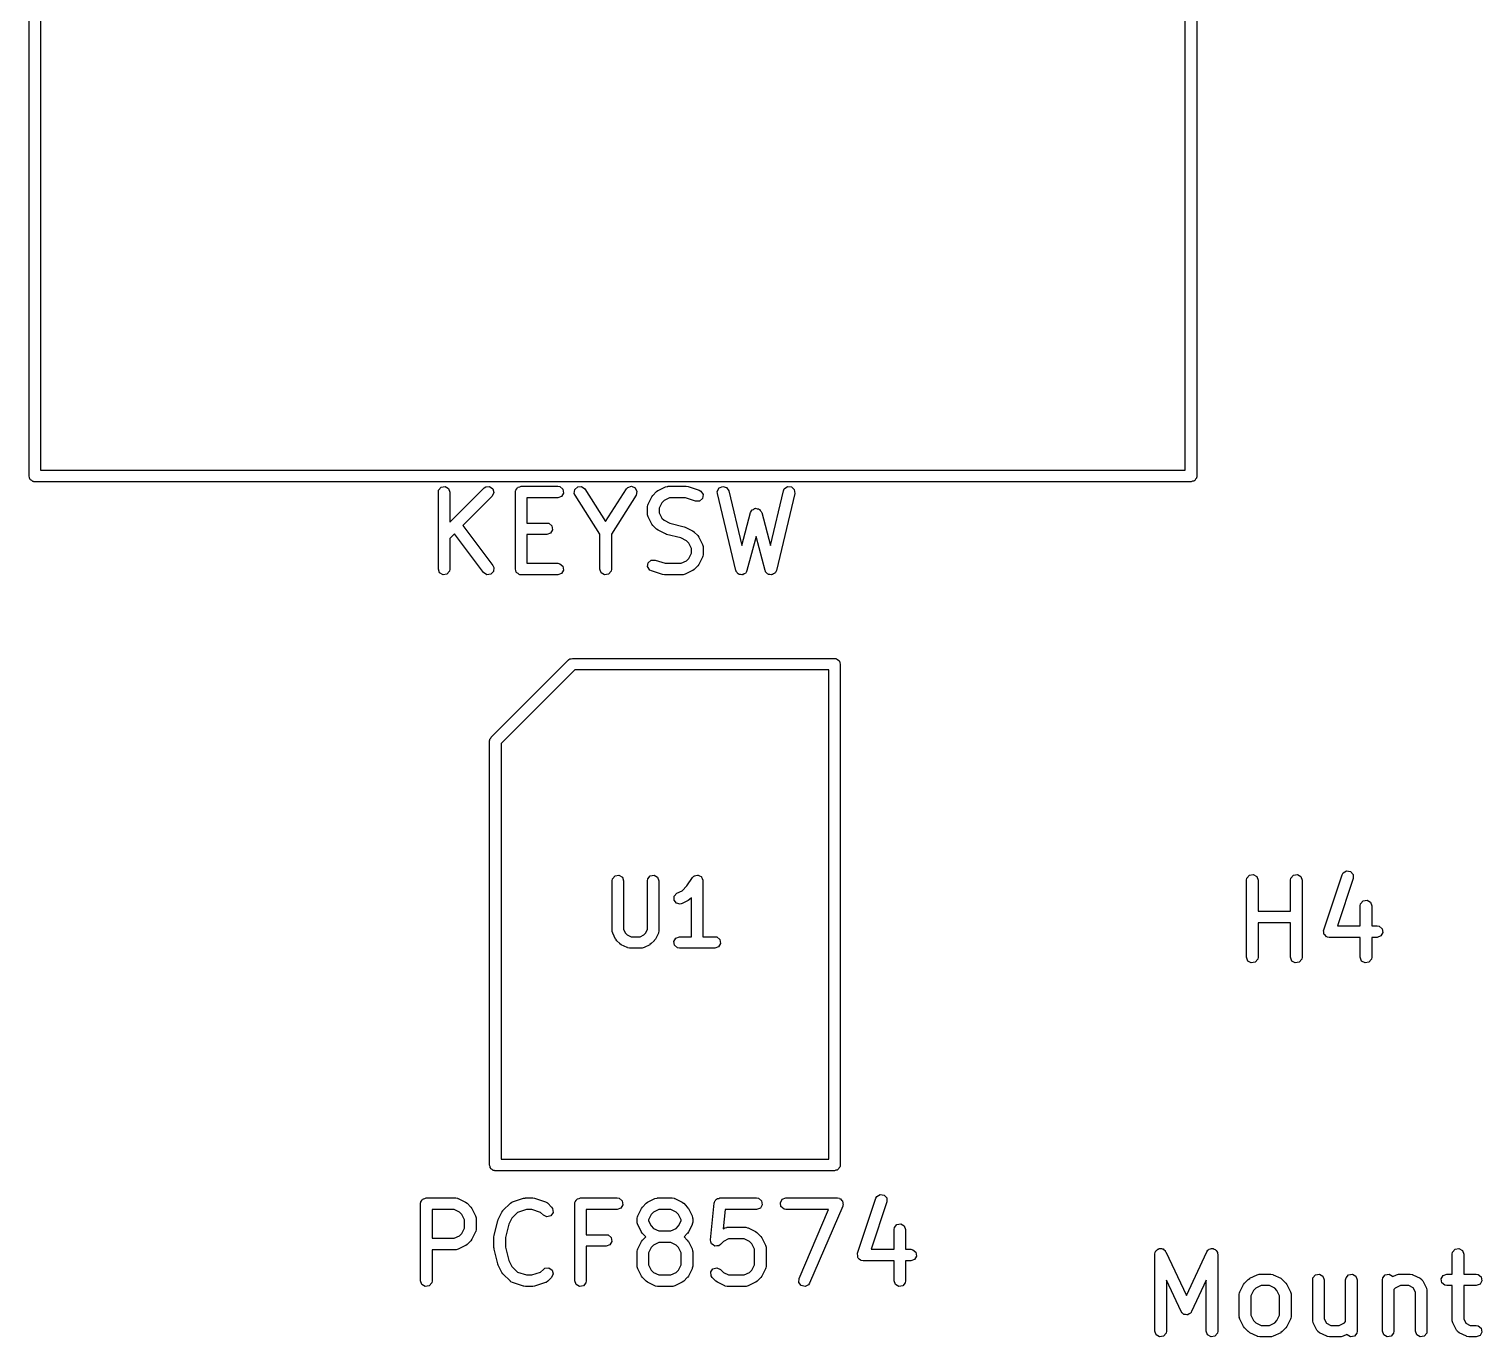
# Model space of a CAD drawing. Extents: x 65 to 209, y -133 to -44.
# Drawn here: x 103.42 to 122.27, y -112.98 to -96.01 of the extents above; entities that cross this region are included whole.
import ezdxf

# ---------------------------------------------------------------- set-up
doc = ezdxf.new("R2010")
doc.units = 0
doc.layers.add('BLACK', color=7, linetype='CONTINUOUS')

msp = doc.modelspace()

# ---------------------------------------------------------------- linework, layer by layer
at = {"layer": 'BLACK', "linetype": 'CONTINUOUS'}
for p, q in [((103.425, -101.808), (103.425, -86.808)), ((103.575, -86.883), (103.575, -101.733)), ((118.425, -101.733), (118.425, -86.883)), ((118.575, -86.808), (118.575, -101.808)), ((103.575, -101.733), (118.425, -101.733)), ((103.432, -101.826), (103.425, -101.808)), ((103.435, -101.846), (103.432, -101.826)), ((103.44, -101.85), (103.435, -101.846)), ((103.443, -101.856), (103.44, -101.85)), ((103.459, -101.866), (103.443, -101.856)), ((103.474, -101.878), (103.459, -101.866)), ((103.484, -101.88), (103.474, -101.878)), ((103.487, -101.882), (103.484, -101.88)), ((103.49, -101.881), (103.487, -101.882)), ((103.5, -101.883), (103.49, -101.881)), ((118.5, -101.883), (103.5, -101.883)), ((108.739, -101.99), (108.772, -101.95)), ((108.772, -101.95), (108.823, -101.942)), ((108.823, -101.942), (108.867, -101.967)), ((108.867, -101.967), (108.885, -102.015)), ((108.885, -102.406), (109.328, -101.962)), ((109.328, -101.962), (109.349, -101.947)), ((109.349, -101.947), (109.4, -101.943)), ((109.4, -101.943), (109.442, -101.972)), ((109.442, -101.972), (109.456, -102.022)), ((109.752, -101.975), (109.761, -101.958)), ((109.761, -101.958), (109.768, -101.956)), ((109.768, -101.956), (109.772, -101.95)), ((109.772, -101.95), (109.791, -101.947)), ((109.791, -101.947), (109.81, -101.94)), ((109.81, -101.94), (110.286, -101.94)), ((110.286, -101.94), (110.311, -101.945)), ((110.311, -101.945), (110.351, -101.978)), ((110.505, -101.981), (110.543, -101.946)), ((110.543, -101.946), (110.594, -101.944)), ((110.594, -101.944), (110.635, -101.975)), ((111.175, -101.975), (111.192, -101.956)), ((111.192, -101.956), (111.241, -101.94)), ((111.241, -101.94), (111.289, -101.96)), ((111.289, -101.96), (111.312, -102.006)), ((111.586, -101.996), (111.681, -101.948)), ((111.681, -101.948), (111.706, -101.941)), ((111.706, -101.941), (111.71, -101.942)), ((111.71, -101.942), (111.714, -101.94)), ((111.714, -101.94), (111.952, -101.94)), ((111.952, -101.94), (111.974, -101.944)), ((111.974, -101.944), (111.976, -101.944)), ((111.976, -101.944), (112.119, -101.992)), ((112.354, -102.007), (112.377, -101.961)), ((112.377, -101.961), (112.424, -101.941)), ((112.424, -101.941), (112.473, -101.955)), ((112.473, -101.955), (112.502, -101.998)), ((113.223, -101.974), (113.264, -101.944)), ((113.264, -101.944), (113.315, -101.947)), ((113.315, -101.947), (113.353, -101.982)), ((118.518, -101.876), (118.5, -101.883)), ((118.537, -101.873), (118.518, -101.876)), ((118.542, -101.868), (118.537, -101.873)), ((118.548, -101.865), (118.542, -101.868)), ((118.558, -101.849), (118.548, -101.865)), ((118.57, -101.834), (118.558, -101.849)), ((118.572, -101.824), (118.57, -101.834)), ((118.574, -101.821), (118.572, -101.824)), ((118.575, -101.808), (118.573, -101.818)), ((118.573, -101.818), (118.574, -101.821)), ((108.735, -102.015), (108.739, -101.99)), ((108.735, -103.015), (108.735, -102.015)), ((108.885, -102.015), (108.885, -102.406)), ((109.434, -102.068), (109.051, -102.451)), ((109.456, -102.022), (109.434, -102.068)), ((109.735, -102.015), (109.736, -102.006)), ((109.735, -103.015), (109.735, -102.015)), ((109.736, -102.002), (109.737, -101.999)), ((109.736, -102.006), (109.736, -102.002)), ((109.737, -101.999), (109.739, -101.99)), ((109.739, -101.99), (109.752, -101.975)), ((110.286, -102.09), (109.885, -102.09)), ((109.885, -102.09), (109.885, -102.417)), ((110.334, -102.073), (110.286, -102.09)), ((110.36, -102.028), (110.334, -102.073)), ((110.351, -101.978), (110.36, -102.028)), ((110.498, -102.032), (110.505, -101.981)), ((110.508, -102.056), (110.498, -102.032)), ((110.83, -102.561), (110.508, -102.056)), ((110.635, -101.975), (110.905, -102.399)), ((110.905, -102.399), (111.175, -101.975)), ((111.301, -102.056), (110.98, -102.561)), ((111.312, -102.006), (111.301, -102.056)), ((111.457, -102.172), (111.504, -102.077)), ((111.504, -102.077), (111.518, -102.059)), ((111.518, -102.058), (111.566, -102.01)), ((111.518, -102.059), (111.518, -102.058)), ((111.566, -102.01), (111.584, -101.997)), ((111.584, -101.997), (111.586, -101.996)), ((111.633, -102.155), (111.599, -102.224)), ((111.663, -102.125), (111.633, -102.155)), ((111.732, -102.09), (111.663, -102.125)), ((111.94, -102.09), (111.732, -102.09)), ((112.072, -102.134), (111.94, -102.09)), ((112.123, -102.133), (112.072, -102.134)), ((112.119, -101.992), (112.142, -102.004)), ((112.161, -102.099), (112.123, -102.133)), ((112.142, -102.004), (112.169, -102.048)), ((112.169, -102.048), (112.161, -102.099)), ((112.356, -102.033), (112.354, -102.007)), ((112.594, -103.033), (112.356, -102.033)), ((112.502, -101.998), (112.671, -102.709)), ((113.044, -102.709), (113.213, -101.998)), ((113.359, -102.033), (113.121, -103.033)), ((113.213, -101.998), (113.223, -101.974)), ((113.353, -101.982), (113.359, -102.033)), ((111.449, -102.206), (111.453, -102.18)), ((111.449, -102.301), (111.449, -102.206)), ((111.45, -102.305), (111.449, -102.301)), ((111.449, -102.31), (111.45, -102.305)), ((111.457, -102.335), (111.449, -102.31)), ((111.453, -102.18), (111.456, -102.177)), ((111.456, -102.177), (111.457, -102.172)), ((111.504, -102.43), (111.457, -102.335)), ((111.599, -102.224), (111.599, -102.283)), ((111.599, -102.283), (111.633, -102.352)), ((112.671, -102.709), (112.785, -102.282)), ((112.785, -102.282), (112.796, -102.258)), ((112.796, -102.258), (112.801, -102.254)), ((112.801, -102.254), (112.804, -102.248)), ((112.804, -102.248), (112.822, -102.24)), ((112.822, -102.24), (112.838, -102.229)), ((112.838, -102.229), (112.844, -102.229)), ((112.844, -102.229), (112.851, -102.226)), ((112.851, -102.226), (112.869, -102.231)), ((112.869, -102.231), (112.889, -102.233)), ((112.889, -102.233), (112.894, -102.238)), ((112.894, -102.238), (112.9, -102.24)), ((112.9, -102.24), (112.911, -102.256)), ((112.911, -102.256), (112.925, -102.269)), ((112.925, -102.269), (112.926, -102.276)), ((112.926, -102.276), (112.93, -102.282)), ((112.93, -102.282), (113.044, -102.709)), ((109.051, -102.451), (109.441, -102.97)), ((109.885, -102.417), (110.143, -102.417)), ((110.143, -102.417), (110.169, -102.421)), ((110.169, -102.421), (110.208, -102.454)), ((110.217, -102.505), (110.191, -102.549)), ((110.208, -102.454), (110.217, -102.505)), ((111.506, -102.431), (111.504, -102.43)), ((111.518, -102.449), (111.506, -102.431)), ((111.566, -102.497), (111.518, -102.449)), ((111.567, -102.498), (111.566, -102.497)), ((111.586, -102.511), (111.567, -102.498)), ((111.681, -102.559), (111.586, -102.511)), ((111.633, -102.352), (111.663, -102.382)), ((111.663, -102.382), (111.74, -102.421)), ((111.74, -102.421), (111.923, -102.466)), ((111.923, -102.466), (111.935, -102.472)), ((111.935, -102.472), (111.938, -102.472)), ((111.938, -102.472), (112.034, -102.52)), ((112.034, -102.52), (112.052, -102.533)), ((112.052, -102.533), (112.053, -102.534)), ((112.053, -102.534), (112.101, -102.581)), ((108.944, -102.558), (108.885, -102.618)), ((108.885, -102.618), (108.885, -103.015)), ((109.321, -103.06), (108.944, -102.558)), ((110.143, -102.567), (109.885, -102.567)), ((109.885, -102.567), (109.885, -102.94)), ((110.191, -102.549), (110.143, -102.567)), ((110.83, -103.015), (110.83, -102.561)), ((110.98, -102.561), (110.98, -103.015)), ((111.684, -102.559), (111.681, -102.559)), ((111.696, -102.564), (111.684, -102.559)), ((111.879, -102.61), (111.696, -102.564)), ((111.956, -102.648), (111.879, -102.61)), ((111.986, -102.679), (111.956, -102.648)), ((112.02, -102.747), (111.986, -102.679)), ((112.101, -102.581), (112.114, -102.6)), ((112.114, -102.6), (112.115, -102.601)), ((112.115, -102.601), (112.162, -102.696)), ((112.162, -102.696), (112.17, -102.721)), ((112.17, -102.721), (112.169, -102.725)), ((112.169, -102.725), (112.17, -102.73)), ((112.857, -102.592), (112.739, -103.035)), ((112.975, -103.035), (112.857, -102.592)), ((111.458, -102.932), (111.496, -102.898)), ((111.496, -102.898), (111.548, -102.897)), ((111.548, -102.897), (111.679, -102.94)), ((111.887, -102.94), (111.956, -102.906)), ((111.956, -102.906), (111.986, -102.876)), ((111.986, -102.876), (112.02, -102.807)), ((112.02, -102.807), (112.02, -102.747)), ((112.162, -102.858), (112.115, -102.954)), ((112.163, -102.854), (112.162, -102.858)), ((112.166, -102.851), (112.163, -102.854)), ((112.17, -102.825), (112.166, -102.851)), ((112.17, -102.73), (112.17, -102.825)), ((108.752, -103.064), (108.735, -103.015)), ((108.796, -103.089), (108.752, -103.064)), ((108.847, -103.08), (108.796, -103.089)), ((108.88, -103.041), (108.847, -103.08)), ((108.885, -103.015), (108.88, -103.041)), ((109.364, -103.088), (109.321, -103.06)), ((109.415, -103.082), (109.364, -103.088)), ((109.45, -103.045), (109.415, -103.082)), ((109.441, -102.97), (109.453, -102.994)), ((109.453, -102.994), (109.45, -103.045)), ((109.741, -103.034), (109.735, -103.015)), ((109.745, -103.053), (109.741, -103.034)), ((109.75, -103.057), (109.745, -103.053)), ((109.752, -103.064), (109.75, -103.057)), ((109.769, -103.073), (109.752, -103.064)), ((109.784, -103.086), (109.769, -103.073)), ((109.794, -103.088), (109.784, -103.086)), ((109.796, -103.089), (109.794, -103.088)), ((109.8, -103.089), (109.796, -103.089)), ((109.81, -103.09), (109.8, -103.089)), ((110.286, -103.09), (109.81, -103.09)), ((109.885, -102.94), (110.286, -102.94)), ((110.286, -102.94), (110.311, -102.945)), ((110.334, -103.073), (110.286, -103.09)), ((110.311, -102.945), (110.351, -102.978)), ((110.36, -103.028), (110.334, -103.073)), ((110.351, -102.978), (110.36, -103.028)), ((110.847, -103.064), (110.83, -103.015)), ((110.892, -103.089), (110.847, -103.064)), ((110.942, -103.08), (110.892, -103.089)), ((110.975, -103.041), (110.942, -103.08)), ((110.98, -103.015), (110.975, -103.041)), ((111.45, -102.983), (111.458, -102.932)), ((111.477, -103.027), (111.45, -102.983)), ((111.5, -103.039), (111.477, -103.027)), ((111.643, -103.087), (111.5, -103.039)), ((111.645, -103.086), (111.643, -103.087)), ((111.667, -103.09), (111.645, -103.086)), ((111.905, -103.09), (111.667, -103.09)), ((111.679, -102.94), (111.887, -102.94)), ((111.909, -103.089), (111.905, -103.09)), ((111.913, -103.09), (111.909, -103.089)), ((111.938, -103.082), (111.913, -103.09)), ((112.034, -103.035), (111.938, -103.082)), ((112.035, -103.034), (112.034, -103.035)), ((112.053, -103.021), (112.035, -103.034)), ((112.101, -102.973), (112.053, -103.021)), ((112.115, -102.954), (112.101, -102.972)), ((112.101, -102.972), (112.101, -102.973)), ((112.598, -103.039), (112.594, -103.033)), ((112.599, -103.047), (112.598, -103.039)), ((112.612, -103.06), (112.599, -103.047)), ((112.622, -103.076), (112.612, -103.06)), ((112.629, -103.078), (112.622, -103.076)), ((112.635, -103.083), (112.629, -103.078)), ((112.653, -103.085), (112.635, -103.083)), ((112.671, -103.09), (112.653, -103.085)), ((112.678, -103.087), (112.671, -103.09)), ((112.686, -103.088), (112.678, -103.087)), ((112.701, -103.077), (112.686, -103.088)), ((112.718, -103.07), (112.701, -103.077)), ((112.722, -103.063), (112.718, -103.07)), ((112.728, -103.058), (112.722, -103.063)), ((112.739, -103.035), (112.728, -103.058)), ((112.98, -103.041), (112.975, -103.035)), ((112.981, -103.049), (112.98, -103.041)), ((112.994, -103.062), (112.981, -103.049)), ((113.005, -103.077), (112.994, -103.062)), ((113.012, -103.079), (113.005, -103.077)), ((113.018, -103.084), (113.012, -103.079)), ((113.036, -103.085), (113.018, -103.084)), ((113.054, -103.09), (113.036, -103.085)), ((113.061, -103.087), (113.054, -103.09)), ((113.069, -103.087), (113.061, -103.087)), ((113.084, -103.076), (113.069, -103.087)), ((113.101, -103.068), (113.084, -103.076)), ((113.104, -103.061), (113.101, -103.068)), ((113.11, -103.057), (113.104, -103.061)), ((113.121, -103.033), (113.11, -103.057)), ((109.421, -105.195), (110.421, -104.195)), ((110.421, -104.195), (110.425, -104.192)), ((110.425, -104.192), (110.426, -104.191)), ((110.426, -104.191), (110.429, -104.189)), ((110.429, -104.189), (110.442, -104.18)), ((110.442, -104.18), (110.459, -104.179)), ((110.459, -104.179), (110.474, -104.173)), ((110.474, -104.173), (113.874, -104.173)), ((113.874, -104.173), (113.884, -104.175)), ((113.884, -104.175), (113.887, -104.174)), ((113.887, -104.174), (113.89, -104.176)), ((113.89, -104.176), (113.9, -104.178)), ((113.9, -104.178), (113.915, -104.19)), ((113.915, -104.19), (113.931, -104.2)), ((113.931, -104.2), (113.934, -104.206)), ((113.934, -104.206), (113.939, -104.21)), ((113.939, -104.21), (113.942, -104.23)), ((113.942, -104.23), (113.949, -104.248)), ((110.505, -104.323), (109.549, -105.279)), ((113.799, -104.323), (110.505, -104.323)), ((113.799, -110.673), (113.799, -104.323)), ((113.949, -104.248), (113.949, -110.748)), ((109.399, -105.241), (109.401, -105.238)), ((109.4, -105.243), (109.399, -105.241)), ((109.399, -105.248), (109.4, -105.243)), ((109.399, -110.748), (109.399, -105.248)), ((109.401, -105.238), (109.404, -105.222)), ((109.404, -105.222), (109.414, -105.21)), ((109.414, -105.21), (109.421, -105.195)), ((109.549, -105.279), (109.549, -110.673)), ((110.989, -107.06), (110.994, -107.034)), ((110.989, -107.708), (110.989, -107.06)), ((110.994, -107.034), (111.027, -106.995)), ((111.027, -106.995), (111.078, -106.986)), ((111.078, -106.986), (111.122, -107.012)), ((111.122, -107.012), (111.139, -107.06)), ((111.139, -107.06), (111.139, -107.69)), ((111.447, -107.06), (111.451, -107.034)), ((111.447, -107.69), (111.447, -107.06)), ((111.451, -107.034), (111.484, -106.995)), ((111.484, -106.995), (111.535, -106.986)), ((111.535, -106.986), (111.579, -107.012)), ((111.579, -107.012), (111.597, -107.06)), ((111.597, -107.06), (111.597, -107.708)), ((111.959, -107.126), (112.031, -107.018)), ((112.031, -107.018), (112.049, -106.999)), ((112.049, -106.999), (112.053, -106.998)), ((112.053, -106.998), (112.056, -106.995)), ((112.056, -106.995), (112.077, -106.991)), ((112.077, -106.991), (112.098, -106.985)), ((112.098, -106.985), (112.102, -106.987)), ((112.102, -106.987), (112.106, -106.986)), ((112.106, -106.986), (112.125, -106.997)), ((112.125, -106.997), (112.145, -107.006)), ((112.145, -107.006), (112.147, -107.01)), ((112.147, -107.01), (112.15, -107.012)), ((112.15, -107.012), (112.158, -107.032)), ((112.158, -107.032), (112.168, -107.052)), ((112.168, -107.052), (112.167, -107.056)), ((112.167, -107.056), (112.168, -107.06)), ((112.168, -107.06), (112.168, -107.785)), ((119.219, -107.052), (119.224, -107.027)), ((119.219, -108.052), (119.219, -107.052)), ((119.224, -107.027), (119.257, -106.987)), ((119.257, -106.987), (119.307, -106.979)), ((119.307, -106.979), (119.352, -107.004)), ((119.352, -107.004), (119.369, -107.052)), ((119.369, -107.052), (119.369, -107.454)), ((119.791, -107.052), (119.795, -107.027)), ((119.791, -107.454), (119.791, -107.052)), ((119.795, -107.027), (119.828, -106.987)), ((119.828, -106.987), (119.879, -106.979)), ((119.879, -106.979), (119.923, -107.004)), ((119.923, -107.004), (119.941, -107.052)), ((119.941, -107.052), (119.941, -108.052)), ((120.223, -107.695), (120.461, -106.981)), ((120.603, -107.028), (120.398, -107.644)), ((120.461, -106.981), (120.473, -106.958)), ((120.473, -106.958), (120.517, -106.931)), ((120.517, -106.931), (120.568, -106.939)), ((120.568, -106.939), (120.602, -106.977)), ((120.602, -106.977), (120.603, -107.028)), ((111.796, -107.259), (111.831, -107.221)), ((111.831, -107.221), (111.896, -107.189)), ((111.896, -107.189), (111.959, -107.126)), ((111.793, -107.31), (111.796, -107.259)), ((111.823, -107.351), (111.793, -107.31)), ((111.873, -107.363), (111.823, -107.351)), ((111.898, -107.356), (111.873, -107.363)), ((111.974, -107.317), (111.898, -107.356)), ((111.975, -107.316), (111.974, -107.317)), ((111.994, -107.303), (111.975, -107.316)), ((112.018, -107.279), (111.994, -107.303)), ((112.018, -107.785), (112.018, -107.279)), ((120.695, -107.386), (120.7, -107.36)), ((120.695, -107.644), (120.695, -107.386)), ((120.7, -107.36), (120.733, -107.321)), ((120.733, -107.321), (120.783, -107.312)), ((120.783, -107.312), (120.828, -107.338)), ((120.828, -107.338), (120.845, -107.386)), ((120.845, -107.386), (120.845, -107.644)), ((119.369, -107.454), (119.791, -107.454)), ((119.791, -107.604), (119.369, -107.604)), ((119.369, -107.604), (119.369, -108.052)), ((119.791, -108.052), (119.791, -107.604)), ((110.991, -107.712), (110.989, -107.708)), ((110.99, -107.716), (110.991, -107.712)), ((110.997, -107.741), (110.99, -107.716)), ((111.035, -107.817), (110.997, -107.741)), ((111.139, -107.69), (111.164, -107.739)), ((111.164, -107.739), (111.185, -107.76)), ((111.185, -107.76), (111.235, -107.785)), ((111.235, -107.785), (111.352, -107.785)), ((111.352, -107.785), (111.401, -107.76)), ((111.401, -107.76), (111.422, -107.739)), ((111.422, -107.739), (111.447, -107.69)), ((111.589, -107.741), (111.551, -107.817)), ((111.592, -107.733), (111.589, -107.737)), ((111.589, -107.737), (111.589, -107.741)), ((111.597, -107.708), (111.592, -107.733)), ((111.791, -107.847), (111.816, -107.802)), ((111.816, -107.802), (111.864, -107.785)), ((111.864, -107.785), (112.018, -107.785)), ((112.168, -107.785), (112.322, -107.785)), ((112.322, -107.785), (112.347, -107.789)), ((112.347, -107.789), (112.387, -107.822)), ((120.22, -107.706), (120.223, -107.701)), ((120.224, -107.726), (120.22, -107.706)), ((120.223, -107.701), (120.223, -107.695)), ((120.224, -107.747), (120.224, -107.726)), ((120.228, -107.751), (120.224, -107.747)), ((120.229, -107.757), (120.228, -107.751)), ((120.245, -107.77), (120.229, -107.757)), ((120.258, -107.785), (120.245, -107.77)), ((120.264, -107.786), (120.258, -107.785)), ((120.268, -107.79), (120.264, -107.786)), ((120.294, -107.794), (120.268, -107.79)), ((120.695, -107.794), (120.294, -107.794)), ((120.398, -107.644), (120.695, -107.644)), ((120.695, -108.052), (120.695, -107.794)), ((120.845, -107.644), (120.913, -107.644)), ((120.913, -107.794), (120.845, -107.794)), ((120.845, -107.794), (120.845, -108.052)), ((120.913, -107.644), (120.939, -107.649)), ((120.961, -107.776), (120.913, -107.794)), ((120.939, -107.649), (120.978, -107.682)), ((120.987, -107.732), (120.961, -107.776)), ((120.978, -107.682), (120.987, -107.732)), ((111.037, -107.818), (111.035, -107.817)), ((111.05, -107.837), (111.037, -107.818)), ((111.088, -107.875), (111.05, -107.837)), ((111.089, -107.876), (111.088, -107.875)), ((111.107, -107.889), (111.089, -107.876)), ((111.183, -107.927), (111.107, -107.889)), ((111.188, -107.927), (111.183, -107.927)), ((111.191, -107.93), (111.188, -107.927)), ((111.217, -107.935), (111.191, -107.93)), ((111.369, -107.935), (111.217, -107.935)), ((111.373, -107.933), (111.369, -107.935)), ((111.378, -107.934), (111.373, -107.933)), ((111.403, -107.927), (111.378, -107.934)), ((111.479, -107.889), (111.403, -107.927)), ((111.48, -107.888), (111.479, -107.889)), ((111.498, -107.875), (111.48, -107.888)), ((111.537, -107.837), (111.498, -107.875)), ((111.551, -107.817), (111.537, -107.835)), ((111.537, -107.835), (111.537, -107.837)), ((111.8, -107.897), (111.791, -107.847)), ((111.839, -107.93), (111.8, -107.897)), ((111.864, -107.935), (111.839, -107.93)), ((112.322, -107.935), (111.864, -107.935)), ((112.37, -107.917), (112.322, -107.935)), ((112.395, -107.873), (112.37, -107.917)), ((112.387, -107.822), (112.395, -107.873)), ((119.237, -108.101), (119.219, -108.052)), ((119.281, -108.126), (119.237, -108.101)), ((119.332, -108.117), (119.281, -108.126)), ((119.365, -108.078), (119.332, -108.117)), ((119.369, -108.052), (119.365, -108.078)), ((119.808, -108.101), (119.791, -108.052)), ((119.852, -108.126), (119.808, -108.101)), ((119.903, -108.117), (119.852, -108.126)), ((119.936, -108.078), (119.903, -108.117)), ((119.941, -108.052), (119.936, -108.078)), ((120.713, -108.101), (120.695, -108.052)), ((120.757, -108.126), (120.713, -108.101)), ((120.808, -108.117), (120.757, -108.126)), ((120.841, -108.078), (120.808, -108.117)), ((120.845, -108.052), (120.841, -108.078)), ((109.406, -110.766), (109.399, -110.748)), ((109.409, -110.785), (109.406, -110.766)), ((109.414, -110.79), (109.409, -110.785)), ((109.417, -110.796), (109.414, -110.79)), ((109.433, -110.806), (109.417, -110.796)), ((109.448, -110.818), (109.433, -110.806)), ((109.458, -110.82), (109.448, -110.818)), ((109.461, -110.822), (109.458, -110.82)), ((109.464, -110.821), (109.461, -110.822)), ((109.474, -110.823), (109.464, -110.821)), ((113.874, -110.823), (109.474, -110.823)), ((109.549, -110.673), (113.799, -110.673)), ((113.892, -110.816), (113.874, -110.823)), ((113.911, -110.813), (113.892, -110.816)), ((113.916, -110.808), (113.911, -110.813)), ((113.922, -110.805), (113.916, -110.808)), ((113.932, -110.789), (113.922, -110.805)), ((113.944, -110.774), (113.932, -110.789)), ((113.946, -110.764), (113.944, -110.774)), ((113.948, -110.761), (113.946, -110.764)), ((113.949, -110.748), (113.947, -110.758)), ((113.947, -110.758), (113.948, -110.761)), ((108.521, -111.21), (108.531, -111.193)), ((108.531, -111.193), (108.537, -111.191)), ((108.537, -111.191), (108.541, -111.185)), ((108.541, -111.185), (108.56, -111.182)), ((108.56, -111.182), (108.579, -111.175)), ((108.579, -111.175), (108.96, -111.175)), ((108.96, -111.175), (108.985, -111.18)), ((108.985, -111.18), (108.989, -111.183)), ((108.989, -111.183), (108.993, -111.183)), ((108.993, -111.183), (109.088, -111.231)), ((109.698, -111.227), (109.841, -111.179)), ((109.841, -111.179), (109.863, -111.176)), ((109.863, -111.176), (109.864, -111.175)), ((109.864, -111.175), (109.96, -111.175)), ((109.96, -111.175), (109.982, -111.179)), ((109.982, -111.179), (109.983, -111.179)), ((109.983, -111.179), (110.126, -111.227)), ((110.521, -111.21), (110.531, -111.193)), ((110.531, -111.193), (110.537, -111.191)), ((110.537, -111.191), (110.541, -111.185)), ((110.541, -111.185), (110.56, -111.182)), ((110.56, -111.182), (110.579, -111.175)), ((110.579, -111.175), (111.055, -111.175)), ((111.055, -111.175), (111.081, -111.18)), ((111.081, -111.18), (111.12, -111.213)), ((111.45, -111.231), (111.545, -111.183)), ((111.545, -111.183), (111.57, -111.176)), ((111.57, -111.176), (111.575, -111.177)), ((111.575, -111.177), (111.579, -111.175)), ((111.579, -111.175), (111.769, -111.175)), ((111.769, -111.175), (111.795, -111.18)), ((111.795, -111.18), (111.798, -111.183)), ((111.798, -111.183), (111.803, -111.183)), ((111.803, -111.183), (111.898, -111.231)), ((112.321, -111.218), (112.332, -111.207)), ((112.332, -111.207), (112.34, -111.193)), ((112.34, -111.193), (112.35, -111.189)), ((112.35, -111.189), (112.357, -111.182)), ((112.357, -111.182), (112.373, -111.181)), ((112.373, -111.181), (112.388, -111.175)), ((112.388, -111.175), (112.864, -111.175)), ((112.864, -111.175), (112.89, -111.18)), ((112.89, -111.18), (112.929, -111.213)), ((113.172, -111.237), (113.197, -111.193)), ((113.197, -111.193), (113.245, -111.175)), ((113.245, -111.175), (113.912, -111.175)), ((113.912, -111.175), (113.938, -111.18)), ((113.938, -111.18), (113.945, -111.186)), ((113.945, -111.186), (113.953, -111.188)), ((113.953, -111.188), (113.964, -111.202)), ((113.964, -111.202), (113.977, -111.213)), ((114.174, -111.893), (114.412, -111.179)), ((114.412, -111.179), (114.425, -111.156)), ((114.425, -111.156), (114.468, -111.129)), ((114.468, -111.129), (114.519, -111.137)), ((114.519, -111.137), (114.553, -111.175)), ((114.553, -111.175), (114.555, -111.226)), ((108.504, -111.25), (108.505, -111.241)), ((108.504, -112.25), (108.504, -111.25)), ((108.505, -111.237), (108.507, -111.234)), ((108.505, -111.241), (108.505, -111.237)), ((108.507, -111.234), (108.508, -111.225)), ((108.508, -111.225), (108.521, -111.21)), ((108.654, -111.325), (108.654, -111.699)), ((108.942, -111.325), (108.654, -111.325)), ((109.011, -111.36), (108.942, -111.325)), ((109.041, -111.39), (109.011, -111.36)), ((109.075, -111.459), (109.041, -111.39)), ((109.088, -111.231), (109.107, -111.244)), ((109.107, -111.244), (109.108, -111.245)), ((109.108, -111.245), (109.156, -111.293)), ((109.156, -111.293), (109.168, -111.311)), ((109.168, -111.311), (109.17, -111.312)), ((109.17, -111.312), (109.217, -111.407)), ((109.512, -111.455), (109.559, -111.36)), ((109.559, -111.36), (109.573, -111.342)), ((109.573, -111.34), (109.669, -111.245)), ((109.573, -111.342), (109.573, -111.34)), ((109.669, -111.245), (109.69, -111.23)), ((109.762, -111.364), (109.688, -111.438)), ((109.69, -111.23), (109.694, -111.23)), ((109.694, -111.23), (109.698, -111.227)), ((109.877, -111.325), (109.762, -111.364)), ((109.948, -111.325), (109.877, -111.325)), ((110.062, -111.364), (109.948, -111.325)), ((110.097, -111.399), (110.062, -111.364)), ((110.126, -111.227), (110.149, -111.239)), ((110.149, -111.239), (110.152, -111.243)), ((110.152, -111.243), (110.156, -111.245)), ((110.156, -111.245), (110.203, -111.293)), ((110.223, -111.365), (110.193, -111.407)), ((110.203, -111.293), (110.218, -111.314)), ((110.218, -111.314), (110.223, -111.365)), ((110.504, -111.25), (110.505, -111.241)), ((110.504, -112.25), (110.504, -111.25)), ((110.505, -111.237), (110.507, -111.234)), ((110.505, -111.241), (110.505, -111.237)), ((110.507, -111.234), (110.508, -111.225)), ((110.508, -111.225), (110.521, -111.21)), ((111.055, -111.325), (110.654, -111.325)), ((110.654, -111.325), (110.654, -111.652)), ((111.103, -111.308), (111.055, -111.325)), ((111.129, -111.263), (111.103, -111.308)), ((111.12, -111.213), (111.129, -111.263)), ((111.321, -111.407), (111.369, -111.312)), ((111.369, -111.312), (111.382, -111.294)), ((111.382, -111.294), (111.383, -111.293)), ((111.383, -111.293), (111.43, -111.245)), ((111.43, -111.245), (111.449, -111.232)), ((111.449, -111.232), (111.45, -111.231)), ((111.498, -111.39), (111.463, -111.459)), ((111.528, -111.36), (111.498, -111.39)), ((111.596, -111.325), (111.528, -111.36)), ((111.752, -111.325), (111.596, -111.325)), ((111.82, -111.36), (111.752, -111.325)), ((111.85, -111.39), (111.82, -111.36)), ((111.885, -111.459), (111.85, -111.39)), ((111.898, -111.231), (111.916, -111.244)), ((111.916, -111.244), (111.918, -111.245)), ((111.918, -111.245), (111.965, -111.293)), ((111.965, -111.293), (111.978, -111.311)), ((111.978, -111.311), (111.979, -111.312)), ((111.979, -111.312), (112.027, -111.407)), ((112.266, -111.719), (112.314, -111.243)), ((112.314, -111.237), (112.316, -111.235)), ((112.315, -111.239), (112.314, -111.237)), ((112.314, -111.243), (112.315, -111.239)), ((112.316, -111.235), (112.321, -111.218)), ((112.456, -111.325), (112.431, -111.574)), ((112.864, -111.325), (112.456, -111.325)), ((112.913, -111.308), (112.864, -111.325)), ((112.938, -111.263), (112.913, -111.308)), ((112.929, -111.213), (112.938, -111.263)), ((113.18, -111.288), (113.172, -111.237)), ((113.22, -111.321), (113.18, -111.288)), ((113.245, -111.325), (113.22, -111.321)), ((113.798, -111.325), (113.245, -111.325)), ((113.415, -112.221), (113.798, -111.325)), ((113.981, -111.28), (113.552, -112.28)), ((113.977, -111.213), (113.979, -111.222)), ((113.979, -111.222), (113.984, -111.229)), ((113.982, -111.271), (113.981, -111.28)), ((113.986, -111.263), (113.982, -111.271)), ((113.984, -111.229), (113.983, -111.246)), ((113.983, -111.246), (113.986, -111.263)), ((114.555, -111.226), (114.349, -111.842)), ((109.041, -111.635), (109.075, -111.566)), ((109.075, -111.566), (109.075, -111.459)), ((109.217, -111.407), (109.225, -111.432)), ((109.225, -111.584), (109.221, -111.609)), ((109.225, -111.432), (109.224, -111.437)), ((109.224, -111.437), (109.225, -111.441)), ((109.225, -111.441), (109.225, -111.584)), ((109.458, -111.661), (109.506, -111.47)), ((109.506, -111.47), (109.511, -111.458)), ((109.511, -111.458), (109.512, -111.455)), ((109.65, -111.515), (109.606, -111.688)), ((109.688, -111.438), (109.65, -111.515)), ((110.144, -111.42), (110.097, -111.399)), ((110.193, -111.407), (110.144, -111.42)), ((111.313, -111.441), (111.318, -111.415)), ((111.313, -111.488), (111.313, -111.441)), ((111.315, -111.493), (111.313, -111.488)), ((111.314, -111.497), (111.315, -111.493)), ((111.321, -111.522), (111.314, -111.497)), ((111.318, -111.415), (111.321, -111.412)), ((111.321, -111.412), (111.321, -111.407)), ((111.369, -111.617), (111.321, -111.522)), ((111.463, -111.459), (111.463, -111.471)), ((111.463, -111.471), (111.498, -111.539)), ((111.498, -111.539), (111.528, -111.57)), ((111.528, -111.57), (111.596, -111.604)), ((111.752, -111.604), (111.82, -111.57)), ((111.82, -111.57), (111.85, -111.539)), ((111.85, -111.539), (111.885, -111.471)), ((111.885, -111.471), (111.885, -111.459)), ((112.027, -111.522), (111.979, -111.617)), ((112.027, -111.407), (112.034, -111.432)), ((112.03, -111.514), (112.027, -111.518)), ((112.027, -111.518), (112.027, -111.522)), ((112.035, -111.488), (112.03, -111.514)), ((112.034, -111.432), (112.033, -111.437)), ((112.033, -111.437), (112.035, -111.441)), ((112.035, -111.441), (112.035, -111.488)), ((112.431, -111.574), (112.45, -111.564)), ((112.45, -111.564), (112.475, -111.557)), ((112.475, -111.557), (112.479, -111.558)), ((112.479, -111.558), (112.484, -111.556)), ((112.484, -111.556), (112.722, -111.556)), ((112.722, -111.556), (112.747, -111.561)), ((112.747, -111.561), (112.751, -111.564)), ((112.751, -111.564), (112.755, -111.564)), ((112.755, -111.564), (112.85, -111.612)), ((114.647, -111.584), (114.651, -111.558)), ((114.647, -111.842), (114.647, -111.584)), ((114.651, -111.558), (114.684, -111.519)), ((114.684, -111.519), (114.735, -111.51)), ((114.735, -111.51), (114.779, -111.536)), ((114.779, -111.536), (114.797, -111.584)), ((114.797, -111.584), (114.797, -111.842)), ((108.654, -111.699), (108.942, -111.699)), ((108.942, -111.699), (109.011, -111.665)), ((109.011, -111.665), (109.041, -111.635)), ((109.156, -111.732), (109.108, -111.78)), ((109.17, -111.712), (109.156, -111.731)), ((109.156, -111.731), (109.156, -111.732)), ((109.217, -111.617), (109.17, -111.712)), ((109.218, -111.613), (109.217, -111.617)), ((109.221, -111.609), (109.218, -111.613)), ((109.456, -111.679), (109.459, -111.664)), ((109.456, -111.822), (109.456, -111.679)), ((109.459, -111.664), (109.458, -111.661)), ((109.606, -111.688), (109.606, -111.813)), ((110.654, -111.652), (110.912, -111.652)), ((110.912, -111.652), (110.938, -111.656)), ((110.938, -111.656), (110.977, -111.689)), ((110.986, -111.74), (110.96, -111.784)), ((110.977, -111.689), (110.986, -111.74)), ((111.321, -111.836), (111.369, -111.741)), ((111.37, -111.618), (111.369, -111.617)), ((111.369, -111.741), (111.382, -111.723)), ((111.383, -111.637), (111.37, -111.618)), ((111.382, -111.723), (111.383, -111.721)), ((111.425, -111.679), (111.383, -111.637)), ((111.383, -111.721), (111.425, -111.679)), ((111.596, -111.754), (111.528, -111.788)), ((111.596, -111.604), (111.752, -111.604)), ((111.752, -111.754), (111.596, -111.754)), ((111.82, -111.788), (111.752, -111.754)), ((111.965, -111.637), (111.923, -111.679)), ((111.923, -111.679), (111.965, -111.721)), ((111.966, -111.635), (111.965, -111.637)), ((111.965, -111.721), (111.978, -111.74)), ((111.979, -111.617), (111.966, -111.635)), ((111.978, -111.74), (111.979, -111.741)), ((111.979, -111.741), (112.027, -111.836)), ((112.266, -111.72), (112.266, -111.719)), ((112.272, -111.744), (112.266, -111.72)), ((112.266, -111.72), (112.266, -111.72)), ((112.279, -111.769), (112.272, -111.744)), ((112.279, -111.77), (112.279, -111.769)), ((112.279, -111.769), (112.279, -111.769)), ((112.3, -111.784), (112.279, -111.77)), ((112.433, -111.741), (112.394, -111.78)), ((112.501, -111.706), (112.433, -111.741)), ((112.704, -111.706), (112.501, -111.706)), ((112.772, -111.741), (112.704, -111.706)), ((112.803, -111.771), (112.772, -111.741)), ((112.837, -111.84), (112.803, -111.771)), ((112.85, -111.612), (112.868, -111.625)), ((112.868, -111.625), (112.87, -111.626)), ((112.87, -111.626), (112.918, -111.674)), ((112.918, -111.674), (112.93, -111.692)), ((112.93, -111.692), (112.932, -111.693)), ((112.932, -111.693), (112.979, -111.788)), ((108.96, -111.849), (108.654, -111.849)), ((108.654, -111.849), (108.654, -112.25)), ((108.964, -111.848), (108.96, -111.849)), ((108.968, -111.849), (108.964, -111.848)), ((108.993, -111.841), (108.968, -111.849)), ((109.088, -111.794), (108.993, -111.841)), ((109.09, -111.792), (109.088, -111.794)), ((109.108, -111.78), (109.09, -111.792)), ((109.457, -111.825), (109.456, -111.822)), ((109.458, -111.84), (109.457, -111.825)), ((109.506, -112.03), (109.458, -111.84)), ((109.606, -111.813), (109.65, -111.986)), ((110.912, -111.802), (110.654, -111.802)), ((110.654, -111.802), (110.654, -112.25)), ((110.96, -111.784), (110.912, -111.802)), ((111.313, -111.869), (111.318, -111.844)), ((111.313, -112.06), (111.313, -111.869)), ((111.318, -111.844), (111.321, -111.84)), ((111.321, -111.84), (111.321, -111.836)), ((111.498, -111.819), (111.463, -111.887)), ((111.463, -111.887), (111.463, -112.042)), ((111.528, -111.788), (111.498, -111.819)), ((111.85, -111.819), (111.82, -111.788)), ((111.885, -111.887), (111.85, -111.819)), ((111.885, -112.042), (111.885, -111.887)), ((112.027, -111.836), (112.034, -111.861)), ((112.034, -111.861), (112.033, -111.865)), ((112.033, -111.865), (112.035, -111.869)), ((112.035, -111.869), (112.035, -112.06)), ((112.32, -111.799), (112.3, -111.784)), ((112.321, -111.799), (112.32, -111.799)), ((112.346, -111.797), (112.321, -111.799)), ((112.321, -111.799), (112.321, -111.799)), ((112.372, -111.795), (112.346, -111.797)), ((112.394, -111.78), (112.372, -111.795)), ((112.372, -111.795), (112.372, -111.795)), ((112.372, -111.795), (112.372, -111.795)), ((112.837, -112.042), (112.837, -111.84)), ((112.979, -111.788), (112.987, -111.813)), ((112.987, -111.813), (112.986, -111.818)), ((112.986, -111.818), (112.987, -111.822)), ((112.987, -111.822), (112.987, -112.06)), ((114.172, -111.904), (114.174, -111.899)), ((114.175, -111.924), (114.172, -111.904)), ((114.174, -111.899), (114.174, -111.893)), ((114.176, -111.945), (114.175, -111.924)), ((114.179, -111.949), (114.176, -111.945)), ((114.18, -111.955), (114.179, -111.949)), ((114.196, -111.968), (114.18, -111.955)), ((114.349, -111.842), (114.647, -111.842)), ((114.797, -111.842), (114.864, -111.842)), ((114.864, -111.842), (114.89, -111.847)), ((114.89, -111.847), (114.929, -111.88)), ((114.938, -111.93), (114.913, -111.974)), ((114.929, -111.88), (114.938, -111.93)), ((118.03, -111.904), (118.035, -111.879)), ((118.03, -112.904), (118.03, -111.904)), ((118.035, -111.879), (118.041, -111.871)), ((118.041, -111.871), (118.044, -111.861)), ((118.044, -111.861), (118.057, -111.852)), ((118.057, -111.852), (118.068, -111.839)), ((118.068, -111.839), (118.078, -111.838)), ((118.078, -111.838), (118.086, -111.832)), ((118.086, -111.832), (118.102, -111.833)), ((118.102, -111.833), (118.118, -111.831)), ((118.118, -111.831), (118.127, -111.836)), ((118.127, -111.836), (118.137, -111.836)), ((118.137, -111.836), (118.149, -111.848)), ((118.149, -111.848), (118.163, -111.856)), ((118.163, -111.856), (118.166, -111.866)), ((118.166, -111.866), (118.173, -111.873)), ((118.173, -111.873), (118.439, -112.441)), ((118.439, -112.441), (118.704, -111.873)), ((118.704, -111.873), (118.719, -111.851)), ((118.719, -111.851), (118.728, -111.847)), ((118.728, -111.847), (118.734, -111.839)), ((118.734, -111.839), (118.751, -111.837)), ((118.751, -111.837), (118.765, -111.83)), ((118.765, -111.83), (118.775, -111.832)), ((118.775, -111.832), (118.785, -111.831)), ((118.785, -111.831), (118.799, -111.839)), ((118.799, -111.839), (118.815, -111.843)), ((118.815, -111.843), (118.821, -111.851)), ((118.821, -111.851), (118.829, -111.856)), ((118.829, -111.856), (118.835, -111.872)), ((118.835, -111.872), (118.844, -111.885)), ((118.844, -111.885), (118.844, -111.895)), ((118.844, -111.895), (118.847, -111.904)), ((118.847, -111.904), (118.847, -112.904)), ((121.887, -111.904), (121.892, -111.879)), ((121.887, -112.163), (121.887, -111.904)), ((121.892, -111.879), (121.925, -111.839)), ((121.925, -111.839), (121.975, -111.831)), ((121.975, -111.831), (122.02, -111.856)), ((122.02, -111.856), (122.037, -111.904)), ((122.037, -111.904), (122.037, -112.163)), ((109.508, -112.033), (109.506, -112.03)), ((109.512, -112.046), (109.508, -112.033)), ((109.559, -112.141), (109.512, -112.046)), ((109.56, -112.142), (109.559, -112.141)), ((109.573, -112.161), (109.56, -112.142)), ((109.65, -111.986), (109.688, -112.063)), ((109.688, -112.063), (109.762, -112.137)), ((109.762, -112.137), (109.877, -112.175)), ((109.948, -112.175), (110.062, -112.137)), ((110.062, -112.137), (110.097, -112.102)), ((110.097, -112.102), (110.118, -112.087)), ((110.118, -112.087), (110.17, -112.083)), ((110.17, -112.083), (110.212, -112.112)), ((110.212, -112.112), (110.225, -112.162)), ((111.315, -112.064), (111.313, -112.06)), ((111.314, -112.068), (111.315, -112.064)), ((111.321, -112.093), (111.314, -112.068)), ((111.369, -112.189), (111.321, -112.093)), ((111.463, -112.042), (111.498, -112.111)), ((111.498, -112.111), (111.528, -112.141)), ((111.528, -112.141), (111.596, -112.175)), ((111.752, -112.175), (111.82, -112.141)), ((111.82, -112.141), (111.85, -112.111)), ((111.85, -112.111), (111.885, -112.042)), ((112.027, -112.093), (111.979, -112.189)), ((112.03, -112.086), (112.027, -112.089)), ((112.027, -112.089), (112.027, -112.093)), ((112.035, -112.06), (112.03, -112.086)), ((112.268, -112.136), (112.298, -112.094)), ((112.273, -112.187), (112.268, -112.136)), ((112.298, -112.094), (112.347, -112.08)), ((112.347, -112.08), (112.394, -112.102)), ((112.394, -112.102), (112.433, -112.141)), ((112.433, -112.141), (112.501, -112.175)), ((112.704, -112.175), (112.772, -112.141)), ((112.772, -112.141), (112.803, -112.111)), ((112.803, -112.111), (112.837, -112.042)), ((112.979, -112.093), (112.932, -112.189)), ((112.98, -112.089), (112.979, -112.093)), ((112.983, -112.086), (112.98, -112.089)), ((112.987, -112.06), (112.983, -112.086)), ((114.21, -111.983), (114.196, -111.968)), ((114.215, -111.984), (114.21, -111.983)), ((114.22, -111.988), (114.215, -111.984)), ((114.245, -111.992), (114.22, -111.988)), ((114.647, -111.992), (114.245, -111.992)), ((114.647, -112.25), (114.647, -111.992)), ((114.864, -111.992), (114.797, -111.992)), ((114.797, -111.992), (114.797, -112.25)), ((114.913, -111.974), (114.864, -111.992)), ((108.521, -112.299), (108.504, -112.25)), ((108.566, -112.324), (108.521, -112.299)), ((108.616, -112.315), (108.566, -112.324)), ((108.649, -112.276), (108.616, -112.315)), ((108.654, -112.25), (108.649, -112.276)), ((109.669, -112.256), (109.573, -112.161)), ((109.673, -112.258), (109.669, -112.256)), ((109.675, -112.262), (109.673, -112.258)), ((109.698, -112.274), (109.675, -112.262)), ((109.841, -112.322), (109.698, -112.274)), ((109.842, -112.321), (109.841, -112.322)), ((109.864, -112.325), (109.842, -112.321)), ((109.96, -112.325), (109.864, -112.325)), ((109.877, -112.175), (109.948, -112.175)), ((109.961, -112.325), (109.96, -112.325)), ((109.983, -112.322), (109.961, -112.325)), ((110.126, -112.274), (109.983, -112.322)), ((110.13, -112.271), (110.126, -112.274)), ((110.134, -112.271), (110.13, -112.271)), ((110.156, -112.256), (110.134, -112.271)), ((110.203, -112.208), (110.156, -112.256)), ((110.225, -112.162), (110.203, -112.208)), ((110.521, -112.299), (110.504, -112.25)), ((110.566, -112.324), (110.521, -112.299)), ((110.616, -112.315), (110.566, -112.324)), ((110.649, -112.276), (110.616, -112.315)), ((110.654, -112.25), (110.649, -112.276)), ((111.37, -112.19), (111.369, -112.189)), ((111.383, -112.208), (111.37, -112.19)), ((111.43, -112.256), (111.383, -112.208)), ((111.432, -112.256), (111.43, -112.256)), ((111.45, -112.27), (111.432, -112.256)), ((111.545, -112.317), (111.45, -112.27)), ((111.55, -112.318), (111.545, -112.317)), ((111.553, -112.321), (111.55, -112.318)), ((111.579, -112.325), (111.553, -112.321)), ((111.769, -112.325), (111.579, -112.325)), ((111.596, -112.175), (111.752, -112.175)), ((111.773, -112.324), (111.769, -112.325)), ((111.778, -112.325), (111.773, -112.324)), ((111.803, -112.317), (111.778, -112.325)), ((111.898, -112.27), (111.803, -112.317)), ((111.899, -112.269), (111.898, -112.27)), ((111.918, -112.256), (111.899, -112.269)), ((111.965, -112.208), (111.918, -112.256)), ((111.966, -112.207), (111.965, -112.208)), ((111.979, -112.189), (111.966, -112.207)), ((112.288, -112.208), (112.273, -112.187)), ((112.335, -112.256), (112.288, -112.208)), ((112.337, -112.256), (112.335, -112.256)), ((112.355, -112.27), (112.337, -112.256)), ((112.45, -112.317), (112.355, -112.27)), ((112.454, -112.318), (112.45, -112.317)), ((112.458, -112.321), (112.454, -112.318)), ((112.484, -112.325), (112.458, -112.321)), ((112.722, -112.325), (112.484, -112.325)), ((112.501, -112.175), (112.704, -112.175)), ((112.726, -112.324), (112.722, -112.325)), ((112.73, -112.325), (112.726, -112.324)), ((112.755, -112.317), (112.73, -112.325)), ((112.85, -112.27), (112.755, -112.317)), ((112.852, -112.269), (112.85, -112.27)), ((112.87, -112.256), (112.852, -112.269)), ((112.918, -112.208), (112.87, -112.256)), ((112.932, -112.189), (112.918, -112.207)), ((112.918, -112.207), (112.918, -112.208)), ((113.412, -112.272), (113.415, -112.221)), ((113.442, -112.313), (113.412, -112.272)), ((113.492, -112.325), (113.442, -112.313)), ((113.538, -112.302), (113.492, -112.325)), ((113.552, -112.28), (113.538, -112.302)), ((114.664, -112.299), (114.647, -112.25)), ((114.709, -112.324), (114.664, -112.299)), ((114.759, -112.315), (114.709, -112.324)), ((114.792, -112.276), (114.759, -112.315)), ((114.797, -112.25), (114.792, -112.276)), ((118.371, -112.65), (118.18, -112.242)), ((118.18, -112.242), (118.18, -112.904)), ((118.697, -112.242), (118.507, -112.65)), ((118.697, -112.904), (118.697, -112.242)), ((119.133, -112.395), (119.181, -112.299)), ((119.181, -112.299), (119.194, -112.281)), ((119.194, -112.281), (119.195, -112.28)), ((119.195, -112.28), (119.243, -112.232)), ((119.243, -112.232), (119.261, -112.219)), ((119.261, -112.219), (119.262, -112.218)), ((119.262, -112.218), (119.357, -112.171)), ((119.409, -112.313), (119.34, -112.347)), ((119.357, -112.171), (119.382, -112.163)), ((119.382, -112.163), (119.387, -112.164)), ((119.387, -112.164), (119.391, -112.163)), ((119.391, -112.163), (119.534, -112.163)), ((119.516, -112.313), (119.409, -112.313)), ((119.585, -112.347), (119.516, -112.313)), ((119.534, -112.163), (119.56, -112.167)), ((119.56, -112.167), (119.563, -112.17)), ((119.563, -112.17), (119.567, -112.171)), ((119.567, -112.171), (119.663, -112.218)), ((119.663, -112.218), (119.681, -112.232)), ((119.681, -112.232), (119.682, -112.232)), ((119.682, -112.232), (119.73, -112.28)), ((119.73, -112.28), (119.743, -112.298)), ((119.743, -112.298), (119.744, -112.299)), ((119.744, -112.299), (119.791, -112.395)), ((120.078, -112.238), (120.082, -112.212)), ((120.078, -112.762), (120.078, -112.238)), ((120.082, -112.212), (120.115, -112.173)), ((120.115, -112.173), (120.166, -112.164)), ((120.166, -112.164), (120.21, -112.19)), ((120.21, -112.19), (120.228, -112.238)), ((120.228, -112.238), (120.228, -112.744)), ((120.506, -112.238), (120.511, -112.212)), ((120.506, -112.778), (120.506, -112.238)), ((120.511, -112.212), (120.544, -112.173)), ((120.544, -112.173), (120.594, -112.164)), ((120.594, -112.164), (120.639, -112.19)), ((120.639, -112.19), (120.656, -112.238)), ((120.656, -112.238), (120.656, -112.904)), ((120.983, -112.238), (120.987, -112.212)), ((120.983, -112.904), (120.983, -112.238)), ((120.987, -112.212), (121.02, -112.173)), ((121.02, -112.173), (121.071, -112.164)), ((121.071, -112.164), (121.115, -112.19)), ((121.115, -112.19), (121.117, -112.195)), ((121.117, -112.195), (121.167, -112.171)), ((121.218, -112.313), (121.15, -112.347)), ((121.167, -112.171), (121.192, -112.163)), ((121.192, -112.163), (121.196, -112.164)), ((121.196, -112.164), (121.201, -112.163)), ((121.201, -112.163), (121.343, -112.163)), ((121.326, -112.313), (121.218, -112.313)), ((121.383, -112.341), (121.326, -112.313)), ((121.343, -112.163), (121.369, -112.167)), ((121.369, -112.167), (121.372, -112.17)), ((121.372, -112.17), (121.377, -112.171)), ((121.377, -112.171), (121.472, -112.218)), ((121.472, -112.218), (121.493, -112.234)), ((121.493, -112.234), (121.498, -112.244)), ((121.498, -112.244), (121.506, -112.252)), ((121.506, -112.252), (121.553, -112.347)), ((121.746, -112.225), (121.771, -112.18)), ((121.755, -112.275), (121.746, -112.225)), ((121.794, -112.308), (121.755, -112.275)), ((121.771, -112.18), (121.82, -112.163)), ((121.82, -112.313), (121.794, -112.308)), ((121.82, -112.163), (121.887, -112.163)), ((121.887, -112.313), (121.82, -112.313)), ((121.887, -112.762), (121.887, -112.313)), ((122.037, -112.163), (122.201, -112.163)), ((122.201, -112.313), (122.037, -112.313)), ((122.037, -112.313), (122.037, -112.744)), ((122.201, -112.163), (122.226, -112.167)), ((122.249, -112.295), (122.201, -112.313)), ((122.226, -112.167), (122.265, -112.2)), ((122.274, -112.251), (122.249, -112.295)), ((122.265, -112.2), (122.274, -112.251)), ((119.126, -112.428), (119.13, -112.403)), ((119.126, -112.714), (119.126, -112.428)), ((119.13, -112.403), (119.133, -112.399)), ((119.133, -112.399), (119.133, -112.395)), ((119.31, -112.377), (119.276, -112.446)), ((119.276, -112.446), (119.276, -112.696)), ((119.34, -112.347), (119.31, -112.377)), ((119.615, -112.377), (119.585, -112.347)), ((119.649, -112.446), (119.615, -112.377)), ((119.649, -112.696), (119.649, -112.446)), ((119.791, -112.395), (119.799, -112.42)), ((119.799, -112.42), (119.798, -112.424)), ((119.798, -112.424), (119.799, -112.428)), ((119.799, -112.428), (119.799, -112.714)), ((121.15, -112.347), (121.133, -112.364)), ((121.133, -112.364), (121.133, -112.904)), ((121.411, -112.398), (121.383, -112.341)), ((121.411, -112.904), (121.411, -112.398)), ((121.553, -112.347), (121.561, -112.372)), ((121.561, -112.372), (121.56, -112.376)), ((121.56, -112.376), (121.561, -112.381)), ((121.561, -112.381), (121.561, -112.904)), ((118.384, -112.664), (118.371, -112.65)), ((118.396, -112.68), (118.384, -112.664)), ((118.402, -112.682), (118.396, -112.68)), ((118.407, -112.687), (118.402, -112.682)), ((118.426, -112.688), (118.407, -112.687)), ((118.445, -112.693), (118.426, -112.688)), ((118.451, -112.691), (118.445, -112.693)), ((118.458, -112.691), (118.451, -112.691)), ((118.474, -112.68), (118.458, -112.691)), ((118.492, -112.672), (118.474, -112.68)), ((118.497, -112.664), (118.492, -112.672)), ((118.5, -112.662), (118.497, -112.664)), ((118.501, -112.658), (118.5, -112.662)), ((118.507, -112.65), (118.501, -112.658)), ((119.127, -112.718), (119.126, -112.714)), ((119.276, -112.696), (119.31, -112.765)), ((119.615, -112.765), (119.649, -112.696)), ((119.799, -112.714), (119.795, -112.74)), ((118.048, -112.953), (118.03, -112.904)), ((118.18, -112.904), (118.176, -112.93)), ((118.714, -112.953), (118.697, -112.904)), ((118.847, -112.904), (118.842, -112.93)), ((119.126, -112.722), (119.127, -112.718)), ((119.133, -112.747), (119.126, -112.722)), ((119.181, -112.843), (119.133, -112.747)), ((119.182, -112.844), (119.181, -112.843)), ((119.195, -112.862), (119.182, -112.844)), ((119.243, -112.91), (119.195, -112.862)), ((119.31, -112.765), (119.34, -112.795)), ((119.34, -112.795), (119.409, -112.829)), ((119.409, -112.829), (119.516, -112.829)), ((119.516, -112.829), (119.585, -112.795)), ((119.585, -112.795), (119.615, -112.765)), ((119.73, -112.862), (119.682, -112.91)), ((119.744, -112.843), (119.73, -112.861)), ((119.73, -112.861), (119.73, -112.862)), ((119.791, -112.747), (119.744, -112.843)), ((119.792, -112.743), (119.791, -112.747)), ((119.795, -112.74), (119.792, -112.743)), ((120.079, -112.766), (120.078, -112.762)), ((120.078, -112.77), (120.079, -112.766)), ((120.086, -112.795), (120.078, -112.77)), ((120.133, -112.89), (120.086, -112.795)), ((120.142, -112.898), (120.133, -112.89)), ((120.146, -112.908), (120.142, -112.898)), ((120.228, -112.744), (120.256, -112.801)), ((120.256, -112.801), (120.313, -112.829)), ((120.313, -112.829), (120.421, -112.829)), ((120.421, -112.829), (120.489, -112.795)), ((120.489, -112.795), (120.506, -112.778)), ((120.656, -112.904), (120.652, -112.93)), ((121, -112.953), (120.983, -112.904)), ((121.133, -112.904), (121.128, -112.93)), ((121.429, -112.953), (121.411, -112.904)), ((121.561, -112.904), (121.557, -112.93)), ((121.889, -112.766), (121.887, -112.762)), ((121.888, -112.77), (121.889, -112.766)), ((121.895, -112.795), (121.888, -112.77)), ((121.943, -112.89), (121.895, -112.795)), ((121.951, -112.898), (121.943, -112.89)), ((121.956, -112.908), (121.951, -112.898)), ((122.037, -112.744), (122.066, -112.801)), ((122.066, -112.801), (122.123, -112.829)), ((122.123, -112.829), (122.201, -112.829)), ((122.201, -112.829), (122.226, -112.834)), ((122.226, -112.834), (122.265, -112.867)), ((122.265, -112.867), (122.274, -112.917)), ((118.092, -112.978), (118.048, -112.953)), ((118.143, -112.969), (118.092, -112.978)), ((118.176, -112.93), (118.143, -112.969)), ((118.759, -112.978), (118.714, -112.953)), ((118.809, -112.969), (118.759, -112.978)), ((118.842, -112.93), (118.809, -112.969)), ((119.244, -112.91), (119.243, -112.91)), ((119.262, -112.924), (119.244, -112.91)), ((119.357, -112.971), (119.262, -112.924)), ((119.362, -112.972), (119.357, -112.971)), ((119.365, -112.975), (119.362, -112.972)), ((119.391, -112.979), (119.365, -112.975)), ((119.534, -112.979), (119.391, -112.979)), ((119.538, -112.978), (119.534, -112.979)), ((119.542, -112.979), (119.538, -112.978)), ((119.567, -112.971), (119.542, -112.979)), ((119.663, -112.924), (119.567, -112.971)), ((119.664, -112.923), (119.663, -112.924)), ((119.682, -112.91), (119.664, -112.923)), ((120.167, -112.924), (120.146, -112.908)), ((120.262, -112.971), (120.167, -112.924)), ((120.267, -112.972), (120.262, -112.971)), ((120.27, -112.975), (120.267, -112.972)), ((120.296, -112.979), (120.27, -112.975)), ((120.439, -112.979), (120.296, -112.979)), ((120.443, -112.978), (120.439, -112.979)), ((120.447, -112.979), (120.443, -112.978)), ((120.472, -112.971), (120.447, -112.979)), ((120.522, -112.947), (120.472, -112.971)), ((120.524, -112.953), (120.522, -112.947)), ((120.568, -112.978), (120.524, -112.953)), ((120.619, -112.969), (120.568, -112.978)), ((120.652, -112.93), (120.619, -112.969)), ((121.045, -112.978), (121, -112.953)), ((121.095, -112.969), (121.045, -112.978)), ((121.128, -112.93), (121.095, -112.969)), ((121.473, -112.978), (121.429, -112.953)), ((121.524, -112.969), (121.473, -112.978)), ((121.557, -112.93), (121.524, -112.969)), ((121.977, -112.924), (121.956, -112.908)), ((122.072, -112.971), (121.977, -112.924)), ((122.076, -112.972), (122.072, -112.971)), ((122.08, -112.975), (122.076, -112.972)), ((122.105, -112.979), (122.08, -112.975)), ((122.201, -112.979), (122.105, -112.979)), ((122.249, -112.962), (122.201, -112.979)), ((122.274, -112.917), (122.249, -112.962))]:
    msp.add_line(p, q, dxfattribs=at)

doc.saveas('drawing.dxf')
